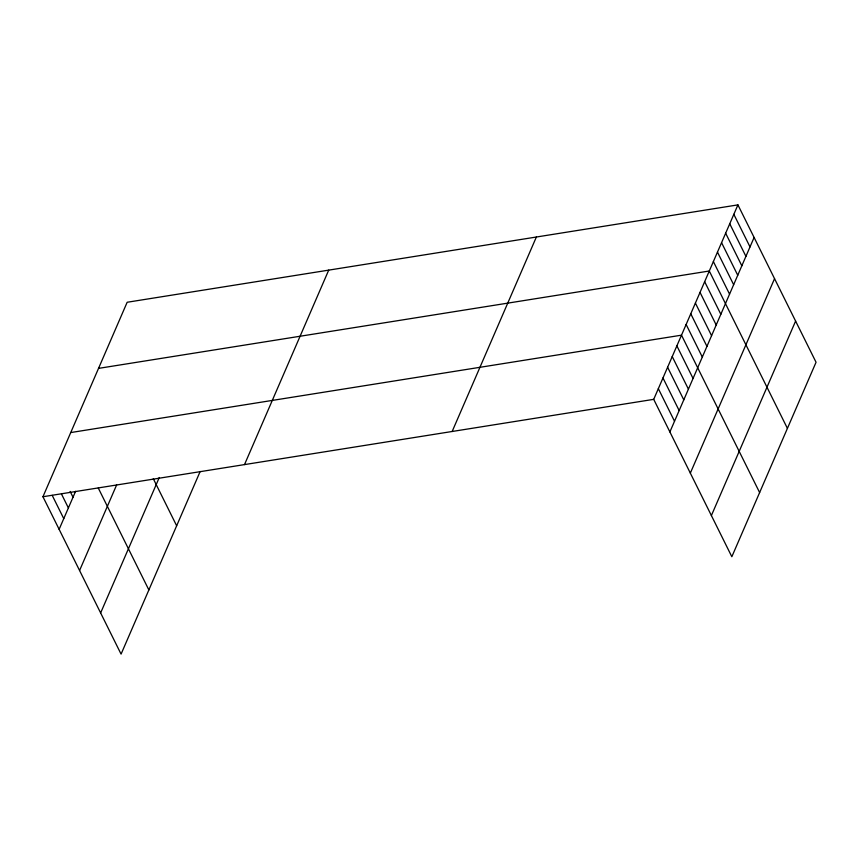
<?xml version="1.0" encoding="UTF-8"?>
<svg xmlns="http://www.w3.org/2000/svg" width="859" height="859" viewBox="0 0 859 859"><rect width="100%" height="100%" fill="white"/><g stroke="black" fill="none" stroke-linecap="round" stroke-linejoin="round"><path stroke-width="1.29" d="M200.179 471.462L121.076 654.118L42.95 496.738L127.164 302.261L737.924 204.882L816.05 362.262L731.836 556.739L653.71 399.349L737.924 204.882M59.131 529.327L75.592 491.294M79.576 570.505L116.631 484.938M100.632 612.939L159.28 477.507M244.504 464.601L328.718 270.123M452.156 431.486L536.37 237.02M669.891 431.937L754.105 237.471M690.335 473.126L774.55 278.649M711.392 515.55L795.606 321.083M98.527 368.382L709.287 271.004L787.413 428.383M70.739 432.56L681.498 335.171L759.624 492.561M42.95 496.738L653.71 399.349M733.833 214.32L750.014 246.92M729.742 223.769L745.923 256.358M725.651 233.218L741.832 265.807M721.56 242.657L737.741 275.256M717.469 252.106L733.65 284.694M713.378 261.555L729.559 294.143M704.659 281.698L720.841 314.287M700.031 292.393L716.202 324.981M695.393 303.087L711.574 335.676M690.765 313.782L706.946 346.37M686.137 324.477L702.308 357.065M676.871 345.866L693.052 378.465M672.232 356.56L688.413 389.159M667.604 367.265L683.785 399.854M662.976 377.96L679.147 410.548M658.338 388.655L674.519 421.243M153.289 478.699L176.653 525.772M98.28 488.03L148.865 589.95M70.137 491.423L73.026 497.243M61.461 493.968L68.387 507.937M52.206 495.353L63.759 518.632"/></g></svg>
